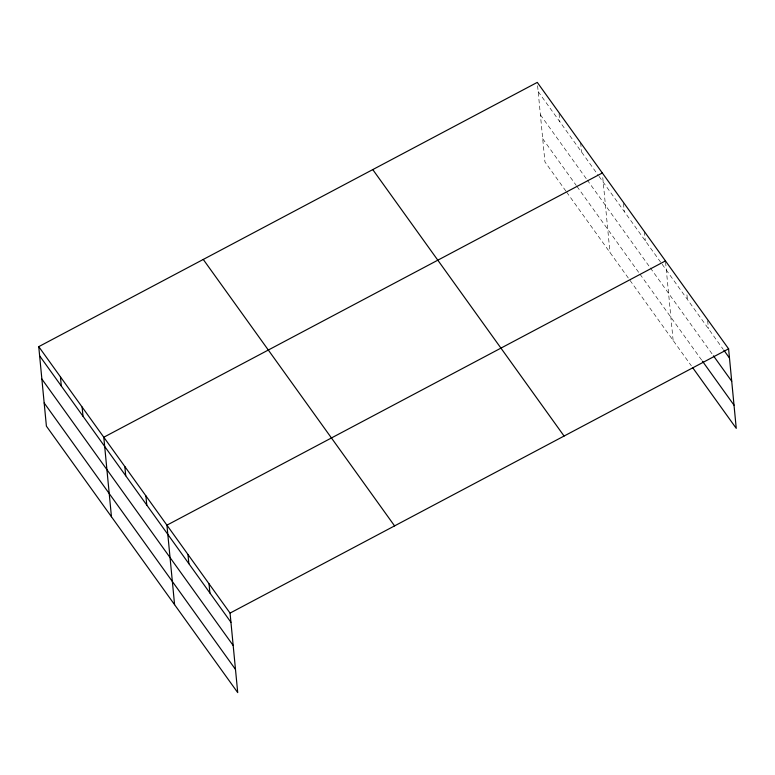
<?xml version="1.0" encoding="UTF-8"?>
<svg xmlns="http://www.w3.org/2000/svg" width="775" height="775" viewBox="0 0 775 775"><rect width="100%" height="100%" fill="white"/><g stroke="black" fill="none" stroke-linecap="round" stroke-linejoin="round"><path stroke-width="0.58" stroke-dasharray="3.88 2.91" d="M538.17 91.595L598.319 175.373M599.017 176.342L661.433 263.277M662.141 264.256L723.162 349.254M540.398 114.797L586.559 179.093M587.266 180.062L649.644 266.939M650.341 267.918L712.777 354.873M542.703 138.706L576.271 185.458M576.978 186.436L639.317 273.265M640.014 274.234L701.743 360.21M565.924 191.125L544.941 161.907L537.278 82.392M566.622 192.103L691.358 365.829M707.662 320.685L708.437 328.736M686.95 294.82L687.386 299.431M665.57 262.066L673.117 340.428M644.413 231.599L645.304 240.812M623.478 203.447L624.262 211.498M602.766 177.582L609.983 252.495M580.649 142.784L581.531 151.987M559.075 113.741L559.85 121.791"/><path stroke-width="1.16" d="M38.75 346.648L230.059 613.093L237.722 692.608L46.403 426.163L38.75 346.648L537.278 82.392L728.597 348.837L736.25 428.352L692.763 367.786M602.33 172.98L103.792 437.236L111.455 516.751M665.463 260.913L166.925 525.169L174.588 604.684M230.059 613.093L728.597 348.837M723.869 350.232L729.478 358.05M713.475 355.851L731.716 381.252M702.45 361.189L734.012 405.151M372.765 169.589L564.074 436.044M203.263 259.441L394.582 525.896M39.641 355.851L230.95 622.306M41.869 379.052L233.188 645.507M44.175 402.961L235.484 669.406M209.017 583.788L209.909 592.991M187.976 554.474L188.858 563.687M145.884 495.855L146.775 505.058M124.843 466.55L125.724 475.753M82.111 407.04L83.003 416.243M60.431 376.844L61.322 386.047"/></g></svg>
